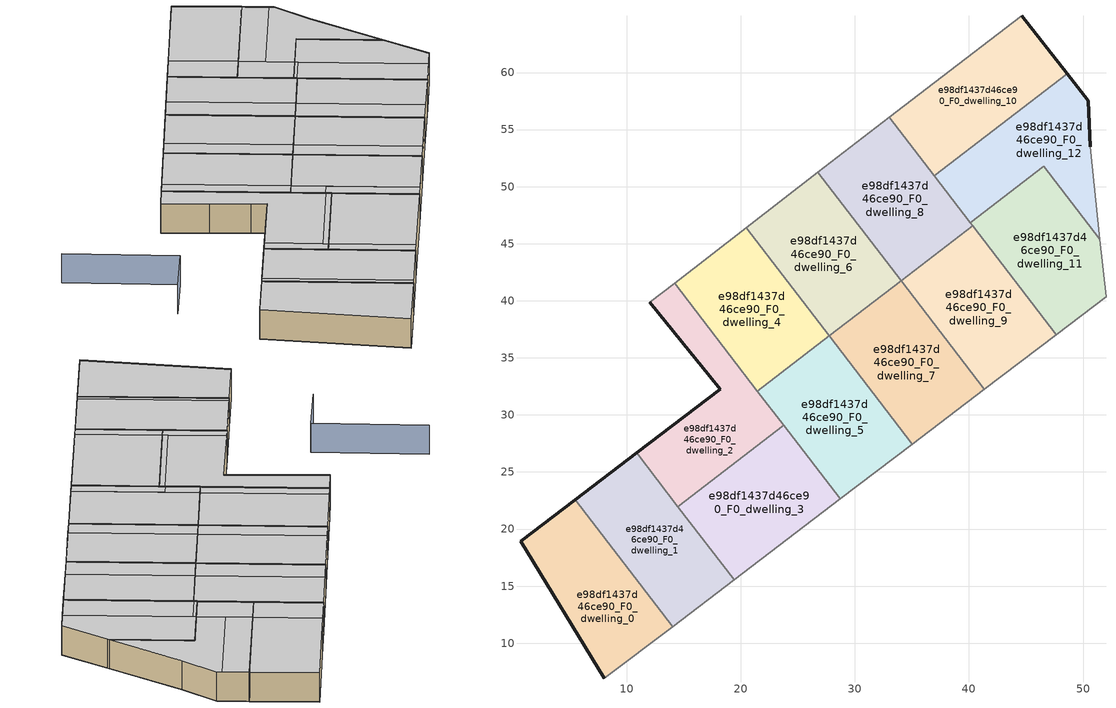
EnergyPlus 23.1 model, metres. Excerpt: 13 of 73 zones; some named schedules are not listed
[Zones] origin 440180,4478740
e98df1437d46ce90_F0_dwelling_0
 floor ground (EU_floor_Construction): 14.04,11.46 5.49,22.58 0.71,18.95 8.07,6.91 z0
 wall outside (EU_wall_Construction): 8.07,6.91 0.71,18.95 5.49,22.58 z0:3
 wall adiabatic (EU_wall_Construction): 14.04,11.46 8.07,6.91 z0:3
 wall to e98df1437d46ce90_F0_dwelling_1 (EU_wall_Construction): 5.49,22.58 14.04,11.46 z0:3
 ceiling to e98df1437d46ce90_F1_dwelling_0 (EU_floor_Construction): 5.5,22.58 14.04,11.46 8.07,6.91 0.71,18.95 z3
e98df1437d46ce90_F0_dwelling_1
 floor ground (EU_floor_Construction): 19.42,15.55 10.88,26.67 5.49,22.58 14.04,11.46 z0
 wall outside (EU_wall_Construction): 5.49,22.58 10.88,26.67 z0:3
 wall adiabatic (EU_wall_Construction): 19.42,15.55 14.04,11.46 z0:3
 wall to e98df1437d46ce90_F0_dwelling_3 (EU_wall_Construction): 14.5,21.96 19.42,15.55 z0:3
 wall to e98df1437d46ce90_F0_dwelling_2 (EU_wall_Construction): 10.88,26.67 14.5,21.96 z0:3
 ceiling to e98df1437d46ce90_F1_dwelling_1 (EU_floor_Construction): 10.88,26.67 19.42,15.55 14.48,11.8 5.94,22.92 z3
 ceiling to e98df1437d46ce90_F1_dwelling_0 (EU_floor_Construction): 5.94,22.92 14.48,11.8 14.04,11.46 5.5,22.58 z3
e98df1437d46ce90_F0_dwelling_10
 floor ground (EU_floor_Construction): 48.6,59.9 44.61,64.99 36.94,59.1 33.02,56.08 36.96,50.95 z0
 wall outside (EU_wall_Construction): 44.61,64.99 48.6,59.9 z0:3
 wall adiabatic (EU_wall_Construction): 33.02,56.08 36.94,59.1 44.61,64.99 z0:3
 wall to e98df1437d46ce90_F0_dwelling_12 (EU_wall_Construction): 48.6,59.9 36.96,50.95 z0:3
 wall to e98df1437d46ce90_F0_dwelling_8 (EU_wall_Construction): 36.96,50.95 33.02,56.08 z0:3
 ceiling to e98df1437d46ce90_F1_dwelling_10 (EU_floor_Construction): 44.61,64.99 48.6,59.9 39.56,52.96 35.63,58.09 36.94,59.1 z3
 ceiling to e98df1437d46ce90_F1_dwelling_8 (EU_floor_Construction): 35.63,58.09 39.56,52.96 36.96,50.95 33.02,56.08 z3
e98df1437d46ce90_F0_dwelling_11
 floor ground (EU_floor_Construction): 52.01,40.36 51.48,45.38 46.57,51.78 40.12,46.83 47.64,37.04 z0
 wall to e98df1437d46ce90_F0_dwelling_12 (EU_wall_Construction): 40.12,46.83 46.57,51.78 51.48,45.38 z0:3
 wall adiabatic (EU_wall_Construction): 51.48,45.38 52.01,40.36 47.64,37.04 z0:3
 wall to e98df1437d46ce90_F0_dwelling_9 (EU_wall_Construction): 47.64,37.04 40.33,46.56 z0:3
 wall to e98df1437d46ce90_F0_dwelling_8 (EU_wall_Construction): 40.33,46.56 40.12,46.83 z0:3
 ceiling to e98df1437d46ce90_F1_dwelling_11 (EU_floor_Construction): 46.57,51.78 51.48,45.38 52.01,40.36 50.26,39.03 42.73,48.83 z3
 ceiling to e98df1437d46ce90_F1_dwelling_9 (EU_floor_Construction): 42.94,48.56 50.26,39.03 47.64,37.04 40.33,46.56 z3
 ceiling to e98df1437d46ce90_F1_dwelling_8 (EU_floor_Construction): 42.73,48.83 42.94,48.56 40.33,46.56 40.12,46.83 z3
e98df1437d46ce90_F0_dwelling_12
 floor ground (EU_floor_Construction): 51.48,45.38 50.62,53.51 50.47,57.53 48.6,59.9 36.96,50.95 40.12,46.83 46.57,51.78 z0
 wall outside (EU_wall_Construction): 48.6,59.9 50.47,57.53 50.62,53.51 z0:3
 wall adiabatic (EU_wall_Construction): 50.62,53.51 51.48,45.38 z0:3
 wall to e98df1437d46ce90_F0_dwelling_8 (EU_wall_Construction): 40.12,46.83 36.96,50.95 z0:3
 ceiling to e98df1437d46ce90_F1_dwelling_8 (EU_floor_Construction): 39.56,52.96 42.73,48.83 40.12,46.83 36.96,50.95 z3
 ceiling to e98df1437d46ce90_F1_dwelling_11 (EU_floor_Construction): 50.47,57.53 50.62,53.51 51.48,45.38 46.57,51.78 42.73,48.83 41.12,50.93 50.18,57.89 z3
 ceiling to e98df1437d46ce90_F1_dwelling_10 (EU_floor_Construction): 48.6,59.9 50.18,57.89 41.12,50.93 39.56,52.96 z3
e98df1437d46ce90_F0_dwelling_2
 floor ground (EU_floor_Construction): 23.78,29.08 14.2,41.55 12.02,39.86 14.86,36.4 17.31,33.38 18.23,32.25 10.88,26.67 14.5,21.96 z0
 wall outside (EU_wall_Construction): 10.88,26.67 18.23,32.25 17.31,33.38 14.86,36.4 12.02,39.86 z0:3
 wall adiabatic (EU_wall_Construction): 12.02,39.86 14.2,41.55 z0:3
 wall to e98df1437d46ce90_F0_dwelling_3 (EU_wall_Construction): 23.78,29.08 14.5,21.96 z0:3
 wall to e98df1437d46ce90_F0_dwelling_4 (EU_wall_Construction): 14.2,41.55 21.47,32.09 z0:3
 wall to e98df1437d46ce90_F0_dwelling_5 (EU_wall_Construction): 21.47,32.09 23.77,29.08 z0:3
 ceiling to e98df1437d46ce90_F1_dwelling_2 (EU_floor_Construction): 14.2,41.55 23.46,29.5 15.07,23.06 11.78,27.35 18.23,32.25 17.31,33.38 14.86,36.4 12.02,39.86 z3
 ceiling to e98df1437d46ce90_F1_dwelling_3 (EU_floor_Construction): 23.46,29.5 23.78,29.08 15.39,22.65 15.07,23.06 z3
 ceiling to e98df1437d46ce90_F1_dwelling_1 (EU_floor_Construction): 11.78,27.35 15.39,22.65 14.5,21.96 10.88,26.67 z3
e98df1437d46ce90_F0_dwelling_3
 floor ground (EU_floor_Construction): 28.72,22.64 23.78,29.08 14.5,21.96 19.42,15.55 z0
 wall adiabatic (EU_wall_Construction): 28.72,22.64 19.42,15.55 z0:3
 wall to e98df1437d46ce90_F0_dwelling_5 (EU_wall_Construction): 23.78,29.08 28.72,22.64 z0:3
 ceiling to e98df1437d46ce90_F1_dwelling_3 (EU_floor_Construction): 23.78,29.08 28.72,22.64 20.31,16.24 15.39,22.65 z3
 ceiling to e98df1437d46ce90_F1_dwelling_1 (EU_floor_Construction): 15.39,22.65 20.31,16.24 19.42,15.55 14.5,21.96 z3
e98df1437d46ce90_F0_dwelling_4
 floor ground (EU_floor_Construction): 27.77,36.93 20.49,46.4 14.2,41.55 21.47,32.09 z0
 wall adiabatic (EU_wall_Construction): 14.2,41.55 20.49,46.4 z0:3
 wall to e98df1437d46ce90_F0_dwelling_5 (EU_wall_Construction): 27.77,36.93 21.47,32.09 z0:3
 wall to e98df1437d46ce90_F0_dwelling_6 (EU_wall_Construction): 20.49,46.4 27.77,36.93 z0:3
 ceiling adiabatic (EU_roof_Construction): 20.49,46.4 27.77,36.93 22.52,32.9 15.25,42.36 z3
 ceiling to e98df1437d46ce90_F1_dwelling_2 (EU_floor_Construction): 15.25,42.36 22.52,32.9 21.47,32.09 14.2,41.55 z3
e98df1437d46ce90_F0_dwelling_5
 floor ground (EU_floor_Construction): 35.04,27.45 27.77,36.93 21.47,32.09 28.72,22.64 z0
 wall adiabatic (EU_wall_Construction): 35.04,27.45 28.72,22.64 z0:3
 wall to e98df1437d46ce90_F0_dwelling_7 (EU_wall_Construction): 27.77,36.92 35.04,27.45 z0:3
 ceiling to e98df1437d46ce90_F1_dwelling_5 (EU_floor_Construction): 27.77,36.93 35.04,27.45 29.78,23.44 22.52,32.9 z3
 ceiling to e98df1437d46ce90_F1_dwelling_3 (EU_floor_Construction): 24.51,30.31 29.78,23.44 28.72,22.64 23.46,29.5 z3
 ceiling adiabatic (EU_roof_Construction): 27.77,36.93 22.52,32.9 24.51,30.31 23.46,29.5 21.47,32.09 z3
e98df1437d46ce90_F0_dwelling_6
 floor ground (EU_floor_Construction): 34.05,41.75 26.76,51.24 20.49,46.4 27.77,36.92 z0
 wall adiabatic (EU_wall_Construction): 20.49,46.4 26.76,51.24 z0:3
 wall to e98df1437d46ce90_F0_dwelling_7 (EU_wall_Construction): 34.05,41.75 27.77,36.92 z0:3
 wall to e98df1437d46ce90_F0_dwelling_8 (EU_wall_Construction): 26.76,51.24 34.05,41.75 z0:3
 ceiling to e98df1437d46ce90_F1_dwelling_6 (EU_floor_Construction): 26.76,51.24 34.05,41.75 29.34,38.13 22.06,47.61 z3
 ceiling to e98df1437d46ce90_F1_dwelling_4 (EU_floor_Construction): 22.06,47.61 29.34,38.13 27.77,36.93 20.49,46.4 z3
e98df1437d46ce90_F0_dwelling_7
 floor ground (EU_floor_Construction): 41.35,32.25 34.05,41.75 27.77,36.92 35.04,27.45 z0
 wall adiabatic (EU_wall_Construction): 41.35,32.25 35.04,27.45 z0:3
 wall to e98df1437d46ce90_F0_dwelling_9 (EU_wall_Construction): 34.06,41.74 41.35,32.25 z0:3
 ceiling to e98df1437d46ce90_F1_dwelling_7 (EU_floor_Construction): 34.06,41.75 41.35,32.25 36.62,28.65 29.34,38.13 z3
 ceiling adiabatic (EU_roof_Construction): 29.34,38.13 36.62,28.65 35.04,27.45 27.77,36.92 z3
e98df1437d46ce90_F0_dwelling_8
 floor ground (EU_floor_Construction): 40.33,46.56 33.02,56.08 26.76,51.24 34.06,41.74 z0
 wall adiabatic (EU_wall_Construction): 26.76,51.24 33.02,56.08 z0:3
 wall to e98df1437d46ce90_F0_dwelling_9 (EU_wall_Construction): 40.33,46.56 34.06,41.74 z0:3
 ceiling to e98df1437d46ce90_F1_dwelling_8 (EU_floor_Construction): 33.02,56.08 40.33,46.56 36.15,43.35 28.85,52.86 z3
 ceiling to e98df1437d46ce90_F1_dwelling_6 (EU_floor_Construction): 28.85,52.86 36.15,43.35 34.06,41.75 26.76,51.24 z3
e98df1437d46ce90_F0_dwelling_9
 floor ground (EU_floor_Construction): 47.64,37.04 40.33,46.56 34.06,41.74 41.35,32.25 z0
 wall adiabatic (EU_wall_Construction): 47.64,37.04 41.35,32.25 z0:3
 ceiling to e98df1437d46ce90_F1_dwelling_9 (EU_floor_Construction): 40.33,46.56 47.64,37.04 43.45,33.85 36.15,43.35 z3
 ceiling adiabatic (EU_roof_Construction): 36.15,43.35 43.45,33.85 41.35,32.25 34.06,41.74 z3
shading: -1.71,40.48 4.87,31.75 / 4.87,31.75 0.03,28.1 z0:3
[Building]
EU S2 Campaign: North Axis=0; Terrain=City; Solar Distribution=FullExterior
[Site:Location]
Madrid: Latitude=40.5; Longitude=-3.5; Time Zone=1; Elevation=609
[SizingPeriod:WeatherFileDays]
AnnualSizingPeriod: Begin Month=1; Begin Day of Month=1; End Month=12; End Day of Month=31; Day of Week for Start Day=Monday; Use Weather File Daylight Saving Period=No; Use Weather File Rain and Snow Indicators=No
[MATERIAL]
EU_InternalMass_Material: Roughness=MediumRough; Thickness=0.1; Conductivity=1; Density=1800; Specific Heat=900; Thermal Absorptance=0.9; Solar Absorptance=0.7; Visible Absorptance=0.7
[MATERIAL:NOMASS] Roughness=MediumRough; Thermal Absorptance=0.9; Solar Absorptance=0.7; Visible Absorptance=0.7
Name | Thermal Resistance
EU_wall_NoMass | 0.609216
EU_roof_NoMass | 0.513268
EU_floor_NoMass | 0.568163
[CONSTRUCTION]
EU_wall_Construction: EU_wall_NoMass
EU_roof_Construction: EU_roof_NoMass
EU_floor_Construction: EU_floor_NoMass
EU_InternalMass_Construction: EU_InternalMass_Material
[ZONE] Type=1; Multiplier=1; Ceiling Height=autocalculate; Floor Area=autocalculate; Part of Total Floor Area=Yes
Name | Volume
e98df1437d46ce90_F0_dwelling_0 | 284.365
e98df1437d46ce90_F0_dwelling_1; e98df1437d46ce90_F0_dwelling_3 | 284.353
e98df1437d46ce90_F0_dwelling_10 | 284.369
e98df1437d46ce90_F0_dwelling_11 | 284.377
e98df1437d46ce90_F0_dwelling_12 | 284.373
e98df1437d46ce90_F0_dwelling_2 | 284.321
e98df1437d46ce90_F0_dwelling_4 | 284.364
e98df1437d46ce90_F0_dwelling_5 | 284.34
e98df1437d46ce90_F0_dwelling_6 | 284.354
e98df1437d46ce90_F0_dwelling_7 | 284.372
e98df1437d46ce90_F0_dwelling_8 | 284.362
e98df1437d46ce90_F0_dwelling_9 | 284.351
[INTERNALMASS] Construction=EU_InternalMass_Construction
Name | Zone or ZoneList | Surface Area
e98df1437d46ce90_F0_dwelling_0_EU_InternalMass | e98df1437d46ce90_F0_dwelling_0 | 94.7885
e98df1437d46ce90_F0_dwelling_1_EU_InternalMass | e98df1437d46ce90_F0_dwelling_1 | 94.7843
e98df1437d46ce90_F0_dwelling_2_EU_InternalMass | e98df1437d46ce90_F0_dwelling_2 | 94.7728
e98df1437d46ce90_F0_dwelling_3_EU_InternalMass | e98df1437d46ce90_F0_dwelling_3 | 94.7832
e98df1437d46ce90_F0_dwelling_4_EU_InternalMass | e98df1437d46ce90_F0_dwelling_4 | 94.7865
e98df1437d46ce90_F0_dwelling_5_EU_InternalMass | e98df1437d46ce90_F0_dwelling_5 | 94.7803
e98df1437d46ce90_F0_dwelling_6_EU_InternalMass | e98df1437d46ce90_F0_dwelling_6 | 94.7848
e98df1437d46ce90_F0_dwelling_7_EU_InternalMass | e98df1437d46ce90_F0_dwelling_7 | 94.789
e98df1437d46ce90_F0_dwelling_8_EU_InternalMass | e98df1437d46ce90_F0_dwelling_8 | 94.7842
e98df1437d46ce90_F0_dwelling_9_EU_InternalMass | e98df1437d46ce90_F0_dwelling_9 | 94.7828
e98df1437d46ce90_F0_dwelling_10_EU_InternalMass | e98df1437d46ce90_F0_dwelling_10 | 94.7921
e98df1437d46ce90_F0_dwelling_11_EU_InternalMass | e98df1437d46ce90_F0_dwelling_11 | 94.791
e98df1437d46ce90_F0_dwelling_12_EU_InternalMass | e98df1437d46ce90_F0_dwelling_12 | 94.791
[OTHEREQUIPMENT] Fuel Type=Electricity; Design Level Calculation Method=Watts/Area; Power per Zone Floor Area=1; Fraction Latent=0; Fraction Radiant=0; Fraction Lost=0; Carbon Dioxide Generation Rate=0; EndUse Subcategory=EU_Step8_InternalGains
Name | Zone or ZoneList or Space or SpaceList | Schedule
EU_Step8_InternalGain_e98df1437d46ce90_F0_dwelling_0_f000 | e98df1437d46ce90_F0_dwelling_0 | EU_Step8_GainSchedule_e98df1437d46ce90_F0_dwelling_0_f000
EU_Step8_InternalGain_e98df1437d46ce90_F0_dwelling_1_f000 | e98df1437d46ce90_F0_dwelling_1 | EU_Step8_GainSchedule_e98df1437d46ce90_F0_dwelling_1_f000
EU_Step8_InternalGain_e98df1437d46ce90_F0_dwelling_2_f000 | e98df1437d46ce90_F0_dwelling_2 | EU_Step8_GainSchedule_e98df1437d46ce90_F0_dwelling_2_f000
EU_Step8_InternalGain_e98df1437d46ce90_F0_dwelling_3_f000 | e98df1437d46ce90_F0_dwelling_3 | EU_Step8_GainSchedule_e98df1437d46ce90_F0_dwelling_3_f000
EU_Step8_InternalGain_e98df1437d46ce90_F0_dwelling_4_f000 | e98df1437d46ce90_F0_dwelling_4 | EU_Step8_GainSchedule_e98df1437d46ce90_F0_dwelling_4_f000
EU_Step8_InternalGain_e98df1437d46ce90_F0_dwelling_5_f000 | e98df1437d46ce90_F0_dwelling_5 | EU_Step8_GainSchedule_e98df1437d46ce90_F0_dwelling_5_f000
EU_Step8_InternalGain_e98df1437d46ce90_F0_dwelling_6_f000 | e98df1437d46ce90_F0_dwelling_6 | EU_Step8_GainSchedule_e98df1437d46ce90_F0_dwelling_6_f000
EU_Step8_InternalGain_e98df1437d46ce90_F0_dwelling_7_f000 | e98df1437d46ce90_F0_dwelling_7 | EU_Step8_GainSchedule_e98df1437d46ce90_F0_dwelling_7_f000
EU_Step8_InternalGain_e98df1437d46ce90_F0_dwelling_8_f000 | e98df1437d46ce90_F0_dwelling_8 | EU_Step8_GainSchedule_e98df1437d46ce90_F0_dwelling_8_f000
EU_Step8_InternalGain_e98df1437d46ce90_F0_dwelling_9_f000 | e98df1437d46ce90_F0_dwelling_9 | EU_Step8_GainSchedule_e98df1437d46ce90_F0_dwelling_9_f000
EU_Step8_InternalGain_e98df1437d46ce90_F0_dwelling_10_f000 | e98df1437d46ce90_F0_dwelling_10 | EU_Step8_GainSchedule_e98df1437d46ce90_F0_dwelling_10_f000
EU_Step8_InternalGain_e98df1437d46ce90_F0_dwelling_11_f000 | e98df1437d46ce90_F0_dwelling_11 | EU_Step8_GainSchedule_e98df1437d46ce90_F0_dwelling_11_f000
EU_Step8_InternalGain_e98df1437d46ce90_F0_dwelling_12_f000 | e98df1437d46ce90_F0_dwelling_12 | EU_Step8_GainSchedule_e98df1437d46ce90_F0_dwelling_12_f000
[ZONEVENTILATION:DESIGNFLOWRATE] Schedule=EU_AlwaysOn; Design Flow Rate Calculation Method=AirChanges/Hour; Air Changes per Hour=0.752966; Ventilation Type=Natural; Fan Pressure Rise=0; Fan Total Efficiency=1; Constant Term Coefficient=1; Temperature Term Coefficient=0; Velocity Term Coefficient=0; Velocity Squared Term Coefficient=0; Minimum Indoor Temperature=-100; Maximum Indoor Temperature=100; Delta Temperature=-100; Minimum Outdoor Temperature=-100; Maximum Outdoor Temperature=100; Maximum Wind Speed=40
Name | Zone or ZoneList or Space or SpaceList
EU_ConstantAir_e98df1437d46ce90_F0_dwelling_0 | e98df1437d46ce90_F0_dwelling_0
EU_ConstantAir_e98df1437d46ce90_F0_dwelling_1 | e98df1437d46ce90_F0_dwelling_1
EU_ConstantAir_e98df1437d46ce90_F0_dwelling_2 | e98df1437d46ce90_F0_dwelling_2
EU_ConstantAir_e98df1437d46ce90_F0_dwelling_3 | e98df1437d46ce90_F0_dwelling_3
EU_ConstantAir_e98df1437d46ce90_F0_dwelling_4 | e98df1437d46ce90_F0_dwelling_4
EU_ConstantAir_e98df1437d46ce90_F0_dwelling_5 | e98df1437d46ce90_F0_dwelling_5
EU_ConstantAir_e98df1437d46ce90_F0_dwelling_6 | e98df1437d46ce90_F0_dwelling_6
EU_ConstantAir_e98df1437d46ce90_F0_dwelling_7 | e98df1437d46ce90_F0_dwelling_7
EU_ConstantAir_e98df1437d46ce90_F0_dwelling_8 | e98df1437d46ce90_F0_dwelling_8
EU_ConstantAir_e98df1437d46ce90_F0_dwelling_9 | e98df1437d46ce90_F0_dwelling_9
EU_ConstantAir_e98df1437d46ce90_F0_dwelling_10 | e98df1437d46ce90_F0_dwelling_10
EU_ConstantAir_e98df1437d46ce90_F0_dwelling_11 | e98df1437d46ce90_F0_dwelling_11
EU_ConstantAir_e98df1437d46ce90_F0_dwelling_12 | e98df1437d46ce90_F0_dwelling_12
[HVACTEMPLATE:THERMOSTAT] Constant Heating Setpoint=20; Constant Cooling Setpoint=50
EU_HeatOnly_e98df1437d46ce90_F0_dwelling_0; EU_HeatOnly_e98df1437d46ce90_F0_dwelling_1; EU_HeatOnly_e98df1437d46ce90_F0_dwelling_2; EU_HeatOnly_e98df1437d46ce90_F0_dwelling_3; EU_HeatOnly_e98df1437d46ce90_F0_dwelling_4; EU_HeatOnly_e98df1437d46ce90_F0_dwelling_5; EU_HeatOnly_e98df1437d46ce90_F0_dwelling_6; EU_HeatOnly_e98df1437d46ce90_F0_dwelling_7; EU_HeatOnly_e98df1437d46ce90_F0_dwelling_8; EU_HeatOnly_e98df1437d46ce90_F0_dwelling_9; EU_HeatOnly_e98df1437d46ce90_F0_dwelling_10; EU_HeatOnly_e98df1437d46ce90_F0_dwelling_11; EU_HeatOnly_e98df1437d46ce90_F0_dwelling_12; EU_HeatOnly_e98df1437d46ce90_F1_dwelling_0; EU_HeatOnly_e98df1437d46ce90_F1_dwelling_1; EU_HeatOnly_e98df1437d46ce90_F1_dwelling_2; EU_HeatOnly_e98df1437d46ce90_F1_dwelling_3; EU_HeatOnly_e98df1437d46ce90_F1_dwelling_4; EU_HeatOnly_e98df1437d46ce90_F1_dwelling_5; EU_HeatOnly_e98df1437d46ce90_F1_dwelling_6; EU_HeatOnly_e98df1437d46ce90_F1_dwelling_7; EU_HeatOnly_e98df1437d46ce90_F1_dwelling_8; EU_HeatOnly_e98df1437d46ce90_F1_dwelling_9; EU_HeatOnly_e98df1437d46ce90_F1_dwelling_10; EU_HeatOnly_e98df1437d46ce90_F1_dwelling_11; EU_HeatOnly_e98df1437d46ce90_F2_dwelling_0; EU_HeatOnly_e98df1437d46ce90_F2_dwelling_1; EU_HeatOnly_e98df1437d46ce90_F2_dwelling_2; EU_HeatOnly_e98df1437d46ce90_F2_dwelling_3; EU_HeatOnly_e98df1437d46ce90_F2_dwelling_4; EU_HeatOnly_e98df1437d46ce90_F2_dwelling_5; EU_HeatOnly_e98df1437d46ce90_F2_dwelling_6; EU_HeatOnly_e98df1437d46ce90_F2_dwelling_7; EU_HeatOnly_e98df1437d46ce90_F2_dwelling_8; EU_HeatOnly_e98df1437d46ce90_F2_dwelling_9; EU_HeatOnly_e98df1437d46ce90_F2_dwelling_10; EU_HeatOnly_e98df1437d46ce90_F2_dwelling_11; EU_HeatOnly_e98df1437d46ce90_F3_dwelling_0; EU_HeatOnly_e98df1437d46ce90_F3_dwelling_1; EU_HeatOnly_e98df1437d46ce90_F3_dwelling_2; EU_HeatOnly_e98df1437d46ce90_F3_dwelling_3; EU_HeatOnly_e98df1437d46ce90_F3_dwelling_4; EU_HeatOnly_e98df1437d46ce90_F3_dwelling_5; EU_HeatOnly_e98df1437d46ce90_F3_dwelling_6; EU_HeatOnly_e98df1437d46ce90_F3_dwelling_7; EU_HeatOnly_e98df1437d46ce90_F3_dwelling_8; EU_HeatOnly_e98df1437d46ce90_F3_dwelling_9; EU_HeatOnly_e98df1437d46ce90_F3_dwelling_10; EU_HeatOnly_e98df1437d46ce90_F3_dwelling_11; EU_HeatOnly_e98df1437d46ce90_F4_dwelling_0; EU_HeatOnly_e98df1437d46ce90_F4_dwelling_1; EU_HeatOnly_e98df1437d46ce90_F4_dwelling_2; EU_HeatOnly_e98df1437d46ce90_F4_dwelling_3; EU_HeatOnly_e98df1437d46ce90_F4_dwelling_4; EU_HeatOnly_e98df1437d46ce90_F4_dwelling_5; EU_HeatOnly_e98df1437d46ce90_F4_dwelling_6; EU_HeatOnly_e98df1437d46ce90_F4_dwelling_7; EU_HeatOnly_e98df1437d46ce90_F4_dwelling_8; EU_HeatOnly_e98df1437d46ce90_F4_dwelling_9; EU_HeatOnly_e98df1437d46ce90_F4_dwelling_10; EU_HeatOnly_e98df1437d46ce90_F4_dwelling_11; EU_HeatOnly_e98df1437d46ce90_F5_dwelling_0; EU_HeatOnly_e98df1437d46ce90_F5_dwelling_1; EU_HeatOnly_e98df1437d46ce90_F5_dwelling_2; EU_HeatOnly_e98df1437d46ce90_F5_dwelling_3; EU_HeatOnly_e98df1437d46ce90_F5_dwelling_4; EU_HeatOnly_e98df1437d46ce90_F5_dwelling_5; EU_HeatOnly_e98df1437d46ce90_F5_dwelling_6; EU_HeatOnly_e98df1437d46ce90_F5_dwelling_7; EU_HeatOnly_e98df1437d46ce90_F5_dwelling_8; EU_HeatOnly_e98df1437d46ce90_F5_dwelling_9; EU_HeatOnly_e98df1437d46ce90_F5_dwelling_10; EU_HeatOnly_e98df1437d46ce90_F5_dwelling_11
